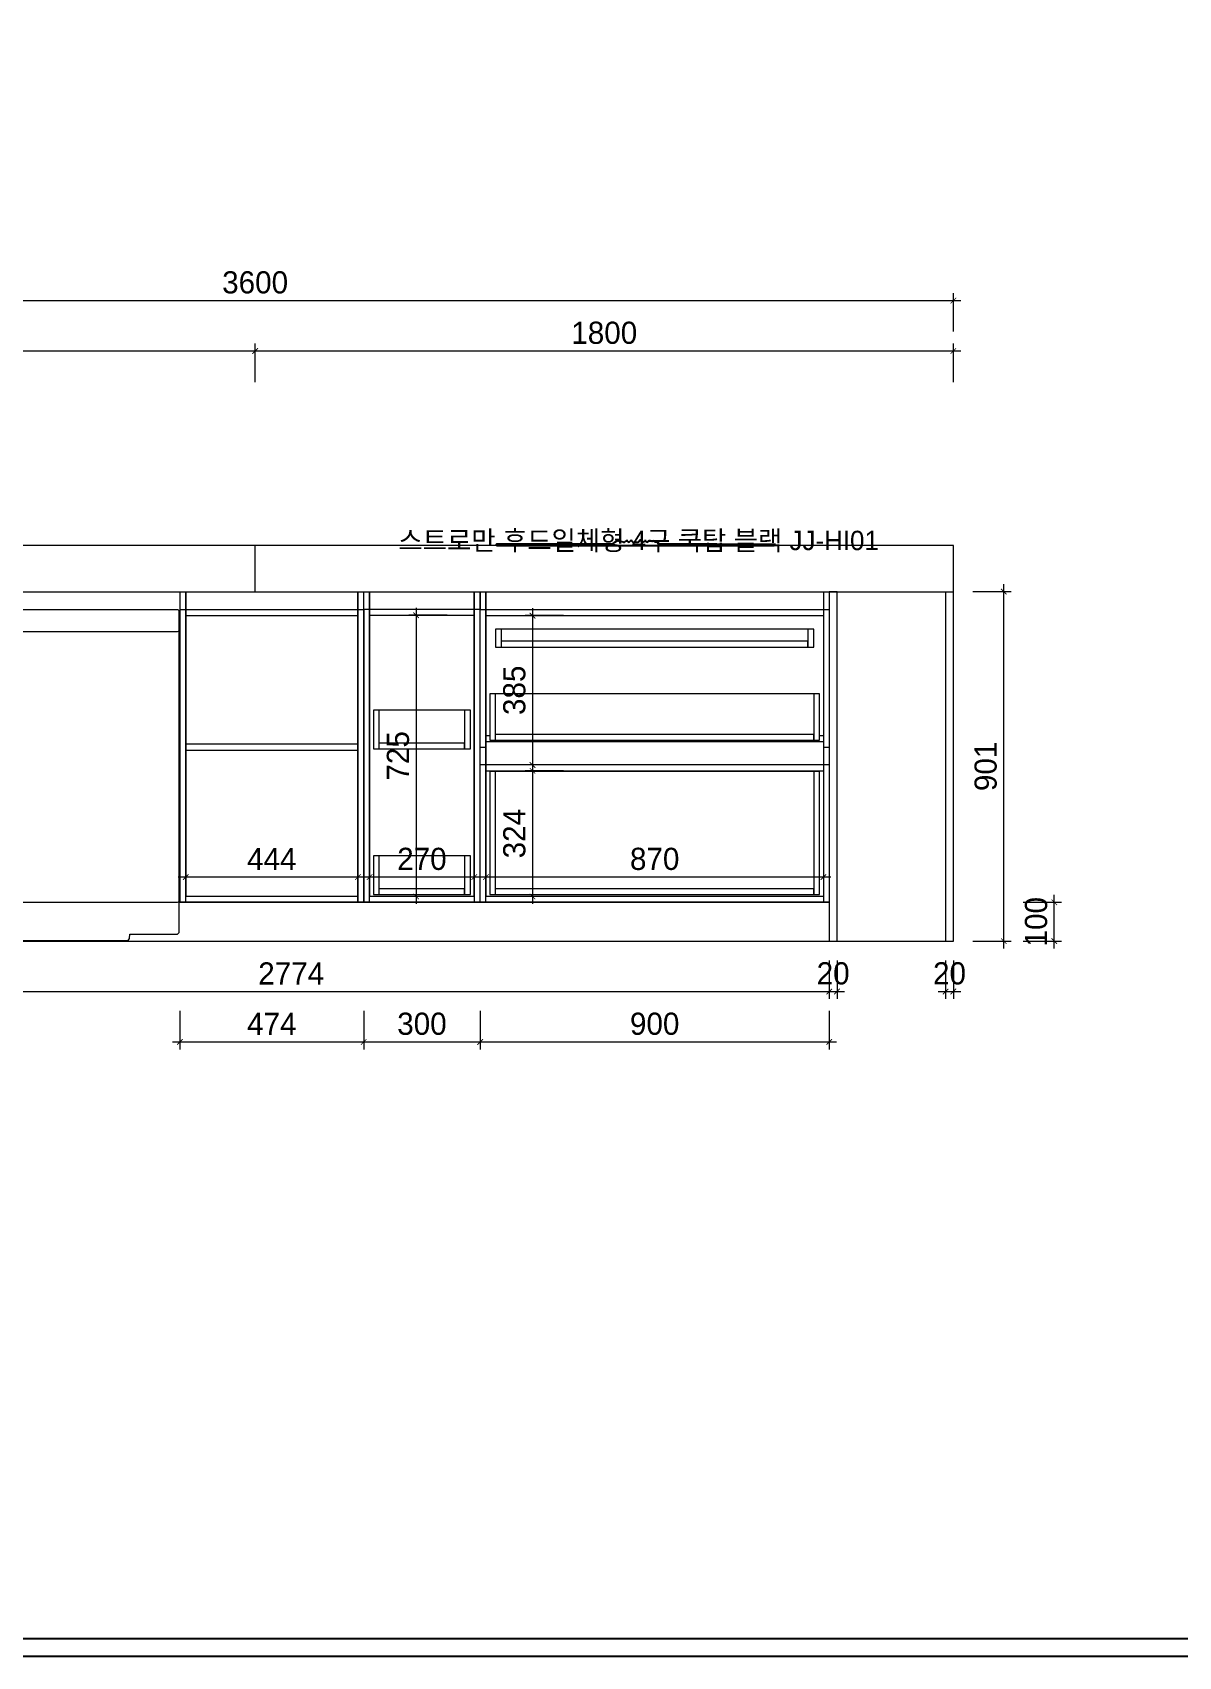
# Model space of a CAD drawing. Header units: millimetres. Extents: x 0 to 28440, y -12508 to -2066.
# Drawn here: x 2954 to 5909, y -12347 to -8160 of the extents above; entities that cross this region are included whole.
import ezdxf

# ---------------------------------------------------------------- set-up
doc = ezdxf.new("R2010")
doc.units = ezdxf.units.MM
for name, color, linetype in [('CAD_  Default', 7, 'Continuous'), ('SH-尺寸标注', 32, 'Continuous'), ('图框', 4, 'Continuous')]:
    doc.layers.add(name, color=color, linetype=linetype)
for name, color, linetype, lineweight in [('DS-定制五金', 2, 'Continuous', 13), ('DS-定制台面', 4, 'Continuous', 13), ('DS-定制柜体', 4, 'Continuous', 13), ('SH-文字标注', 2, 'Continuous', 13)]:
    doc.layers.add(name, color=color, linetype=linetype, lineweight=lineweight)
doc.styles.get("Standard").update_dxf_attribs({"font": 'GothicA1-Regular.ttf'})
doc.styles.add('T_7_Arial', font='', dxfattribs={"height": 62.5})
doc.styles.get('T_7_Arial').set_extended_font_data('Gothic A1')
doc.dimstyles.new('D_8_1.4', dxfattribs={"dimtxt": 57.14286, "dimasz": 14.285715, "dimexe": 19.04762, "dimexo": 0, "dimgap": 0, "dimtad": 1, "dimdec": 0, "dimzin": 1, "dimdsep": 46, "dimtxsty": 'Standard', "dimblk": 'ARCHTICK', "dimcen": 0.09, "dimdle": 19.04762, "dimclrd": 32, "dimclre": 32, "dimclrt": 2, "dimadec": 0, "dimazin": 0, "dimtfac": 1, "dimtdec": 4, "dimtix": 1, "dimtmove": 2, "dimatfit": 3, "dimfxl": 80.000002, "dimfxlon": 1, "dimtolj": 1, "dimtzin": 0, "dimlwd": 9, "dimlwe": 9, "dimarcsym": 0})

# ---------------------------------------------------------------- blocks, each defined once
blk = doc.blocks.new('_Frame5385020')
at = {"layer": 'CAD_  Default', "color": 255, "linetype": 'Continuous', "flags": 128}
for points in [[(35.413, 0.17), (35.413, -22.83), (0.802, -22.83), (0.802, 0.17), (35.413, 0.17)], [(0.927, -22.705), (0.927, 0.045), (31.913, 0.045), (31.913, -22.705), (0.927, -22.705)]]:
    blk.add_lwpolyline(points, dxfattribs=at)
blk = doc.blocks.new('LEGEND_0a2360a806cdce7849b98b2ef0661df8_0b9ed9d59c8745af914c58b24296af2b8e59c207-753a-4f67-8d0d-8aedd2e180c6')
at = {"layer": 'DS-定制五金', "color": 0, "linetype": 'Continuous'}
for p, q in [((21.2, 119.9), (21.2, 119.9)), ((21.2, 119.9), (57.5, 119.9)), ((21.5, 119.9), (21.5, 119.9)), ((57.5, 119.9), (57.5, 119.9)), ((20.5, 19.9), (20.5, 19.9)), ((20.5, 19.9), (58.5, 19.9)), ((58.5, 19.9), (58.5, 19.9))]:
    blk.add_line(p, q, dxfattribs=at)
blk = doc.blocks.new('LEGEND_0a2360a806cdce7849b98b2ef0661df8_0b9ed9d59c8745af914c58b24296af2bbdfa6e09-73d0-43f2-b2b9-1ec02c98c79a')
at = {"layer": 'DS-定制五金', "color": 0, "linetype": 'Continuous'}
for p, q in [((21.2, 119.9), (21.2, 119.9)), ((21.2, 119.9), (57.5, 119.9)), ((21.5, 119.9), (21.5, 119.9)), ((57.5, 119.9), (57.5, 119.9)), ((20.5, 19.9), (20.5, 19.9)), ((20.5, 19.9), (58.5, 19.9)), ((58.5, 19.9), (58.5, 19.9))]:
    blk.add_line(p, q, dxfattribs=at)
blk = doc.blocks.new('LEGEND_0a2360a806cdce7849b98b2ef0661df8_0b9ed9d59c8745af914c58b24296af2b3c934b7a-a36c-4935-8e50-d0c4de45c46e')
at = {"layer": 'DS-定制五金', "color": 0, "linetype": 'Continuous'}
for p, q in [((21.2, 119.9), (21.2, 119.9)), ((21.2, 119.9), (57.5, 119.9)), ((21.5, 119.9), (21.5, 119.9)), ((57.5, 119.9), (57.5, 119.9)), ((20.5, 19.9), (20.5, 19.9)), ((20.5, 19.9), (58.5, 19.9)), ((58.5, 19.9), (58.5, 19.9))]:
    blk.add_line(p, q, dxfattribs=at)
blk = doc.blocks.new('LEGEND_0a2360a806cdce7849b98b2ef0661df8_0b9ed9d59c8745af914c58b24296af2b10b5ff0f-c9d2-437c-bdc4-1b88a02649b7')
at = {"layer": 'DS-定制五金', "color": 0, "linetype": 'Continuous'}
for p, q in [((21.2, 119.9), (21.2, 119.9)), ((21.2, 119.9), (57.5, 119.9)), ((21.5, 119.9), (21.5, 119.9)), ((57.5, 119.9), (57.5, 119.9)), ((20.5, 19.9), (20.5, 19.9)), ((20.5, 19.9), (58.5, 19.9)), ((58.5, 19.9), (58.5, 19.9))]:
    blk.add_line(p, q, dxfattribs=at)
blk = doc.blocks.new('LEGEND_0a2360a806cdce7849b98b2ef0661df8_0b9ed9d59c8745af914c58b24296af2b5b4085bb-0249-4fbd-9223-5353402e1e3c')
at = {"layer": 'DS-定制五金', "color": 0, "linetype": 'Continuous'}
for p, q in [((21.2, 119.9), (21.2, 119.9)), ((21.2, 119.9), (57.5, 119.9)), ((21.5, 119.9), (21.5, 119.9)), ((57.5, 119.9), (57.5, 119.9)), ((20.5, 19.9), (20.5, 19.9)), ((20.5, 19.9), (58.5, 19.9)), ((58.5, 19.9), (58.5, 19.9))]:
    blk.add_line(p, q, dxfattribs=at)
blk = doc.blocks.new('LEGEND_0a2360a806cdce7849b98b2ef0661df8_0b9ed9d59c8745af914c58b24296af2b4b3e0ad8-5a4b-4c79-b12c-aaa61e062106')
at = {"layer": 'DS-定制五金', "color": 0, "linetype": 'Continuous'}
for p, q in [((21.2, 119.9), (21.2, 119.9)), ((21.2, 119.9), (57.5, 119.9)), ((21.5, 119.9), (21.5, 119.9)), ((57.5, 119.9), (57.5, 119.9)), ((20.5, 19.9), (20.5, 19.9)), ((20.5, 19.9), (58.5, 19.9)), ((58.5, 19.9), (58.5, 19.9))]:
    blk.add_line(p, q, dxfattribs=at)
blk = doc.blocks.new('LEGEND_773b4b5b78e261f98b0cd31e717768b7_a42c02f5651e40d4850454a045f229ba41d440fd-b198-497d-b405-8c88280bc69a')
at = {"layer": 'DS-定制五金', "color": 0, "linetype": 'Continuous'}
for p, q in [((21.2, 119.9), (21.2, 119.9)), ((21.2, 119.9), (57.5, 119.9)), ((21.5, 119.9), (21.5, 119.9)), ((57.5, 119.9), (57.5, 119.9)), ((20.5, 19.9), (20.5, 19.9)), ((20.5, 19.9), (58.5, 19.9)), ((58.5, 19.9), (58.5, 19.9))]:
    blk.add_line(p, q, dxfattribs=at)
blk = doc.blocks.new('LEGEND_773b4b5b78e261f98b0cd31e717768b7_a42c02f5651e40d4850454a045f229bafa985115-d965-4632-98b1-f09acfed778b')
at = {"layer": 'DS-定制五金', "color": 0, "linetype": 'Continuous'}
for p, q in [((21.2, 119.9), (21.2, 119.9)), ((21.2, 119.9), (57.5, 119.9)), ((21.5, 119.9), (21.5, 119.9)), ((57.5, 119.9), (57.5, 119.9)), ((20.5, 19.9), (20.5, 19.9)), ((20.5, 19.9), (58.5, 19.9)), ((58.5, 19.9), (58.5, 19.9))]:
    blk.add_line(p, q, dxfattribs=at)
blk = doc.blocks.new('LEGEND_773b4b5b78e261f98b0cd31e717768b7_a42c02f5651e40d4850454a045f229bab052e241-cf96-4677-9187-4caf11337b2a')
at = {"layer": 'DS-定制五金', "color": 0, "linetype": 'Continuous'}
for p, q in [((21.2, 119.9), (21.2, 119.9)), ((21.2, 119.9), (57.5, 119.9)), ((21.5, 119.9), (21.5, 119.9)), ((57.5, 119.9), (57.5, 119.9)), ((20.5, 19.9), (20.5, 19.9)), ((20.5, 19.9), (58.5, 19.9)), ((58.5, 19.9), (58.5, 19.9))]:
    blk.add_line(p, q, dxfattribs=at)
blk = doc.blocks.new('LEGEND_773b4b5b78e261f98b0cd31e717768b7_a42c02f5651e40d4850454a045f229baaa852940-e6c4-4238-b443-bb01ff607319')
at = {"layer": 'DS-定制五金', "color": 0, "linetype": 'Continuous'}
for p, q in [((21.2, 119.9), (21.2, 119.9)), ((21.2, 119.9), (57.5, 119.9)), ((21.5, 119.9), (21.5, 119.9)), ((57.5, 119.9), (57.5, 119.9)), ((20.5, 19.9), (20.5, 19.9)), ((20.5, 19.9), (58.5, 19.9)), ((58.5, 19.9), (58.5, 19.9))]:
    blk.add_line(p, q, dxfattribs=at)
blk = doc.blocks.new('LEGEND_773b4b5b78e261f98b0cd31e717768b7_a42c02f5651e40d4850454a045f229ba816c3ea1-436d-4160-8d16-e5db9d274e4a')
at = {"layer": 'DS-定制五金', "color": 0, "linetype": 'Continuous'}
for p, q in [((21.2, 119.9), (21.2, 119.9)), ((21.2, 119.9), (57.5, 119.9)), ((21.5, 119.9), (21.5, 119.9)), ((57.5, 119.9), (57.5, 119.9)), ((20.5, 19.9), (20.5, 19.9)), ((20.5, 19.9), (58.5, 19.9)), ((58.5, 19.9), (58.5, 19.9))]:
    blk.add_line(p, q, dxfattribs=at)
blk = doc.blocks.new('LEGEND_773b4b5b78e261f98b0cd31e717768b7_a42c02f5651e40d4850454a045f229ba97cec40e-65bb-49ac-85f0-f20676f28a73')
at = {"layer": 'DS-定制五金', "color": 0, "linetype": 'Continuous'}
for p, q in [((21.2, 119.9), (21.2, 119.9)), ((21.2, 119.9), (57.5, 119.9)), ((21.5, 119.9), (21.5, 119.9)), ((57.5, 119.9), (57.5, 119.9)), ((20.5, 19.9), (20.5, 19.9)), ((20.5, 19.9), (58.5, 19.9)), ((58.5, 19.9), (58.5, 19.9))]:
    blk.add_line(p, q, dxfattribs=at)
blk = doc.blocks.new('LEGEND_773b4b5b78e261f98b0cd31e717768b7_a42c02f5651e40d4850454a045f229ba0a9e9dd0-70f8-4db8-84fc-c19d40c50d38')
at = {"layer": 'DS-定制五金', "color": 0, "linetype": 'Continuous'}
for p, q in [((21.2, 119.9), (21.2, 119.9)), ((21.2, 119.9), (57.5, 119.9)), ((21.5, 119.9), (21.5, 119.9)), ((57.5, 119.9), (57.5, 119.9)), ((20.5, 19.9), (20.5, 19.9)), ((20.5, 19.9), (58.5, 19.9)), ((58.5, 19.9), (58.5, 19.9))]:
    blk.add_line(p, q, dxfattribs=at)
blk = doc.blocks.new('LEGEND_773b4b5b78e261f98b0cd31e717768b7_a42c02f5651e40d4850454a045f229ba7ccc8008-2410-4a9c-b473-dd365bd20f0c')
at = {"layer": 'DS-定制五金', "color": 0, "linetype": 'Continuous'}
for p, q in [((21.2, 119.9), (21.2, 119.9)), ((21.2, 119.9), (57.5, 119.9)), ((21.5, 119.9), (21.5, 119.9)), ((57.5, 119.9), (57.5, 119.9)), ((20.5, 19.9), (20.5, 19.9)), ((20.5, 19.9), (58.5, 19.9)), ((58.5, 19.9), (58.5, 19.9))]:
    blk.add_line(p, q, dxfattribs=at)
blk = doc.blocks.new('LEGEND_773b4b5b78e261f98b0cd31e717768b7_a42c02f5651e40d4850454a045f229ba563dcbe1-c6fc-4e5b-b62a-88cedbdfed44')
at = {"layer": 'DS-定制五金', "color": 0, "linetype": 'Continuous'}
for p, q in [((21.2, 119.9), (21.2, 119.9)), ((21.2, 119.9), (57.5, 119.9)), ((21.5, 119.9), (21.5, 119.9)), ((57.5, 119.9), (57.5, 119.9)), ((20.5, 19.9), (20.5, 19.9)), ((20.5, 19.9), (58.5, 19.9)), ((58.5, 19.9), (58.5, 19.9))]:
    blk.add_line(p, q, dxfattribs=at)
blk = doc.blocks.new('LEGEND_773b4b5b78e261f98b0cd31e717768b7_a42c02f5651e40d4850454a045f229ba1096c9a1-0904-4d00-b0c3-77affeb2fc5e')
at = {"layer": 'DS-定制五金', "color": 0, "linetype": 'Continuous'}
for p, q in [((21.2, 119.9), (21.2, 119.9)), ((21.2, 119.9), (57.5, 119.9)), ((21.5, 119.9), (21.5, 119.9)), ((57.5, 119.9), (57.5, 119.9)), ((20.5, 19.9), (20.5, 19.9)), ((20.5, 19.9), (58.5, 19.9)), ((58.5, 19.9), (58.5, 19.9))]:
    blk.add_line(p, q, dxfattribs=at)
blk = doc.blocks.new('LEGEND_773b4b5b78e261f98b0cd31e717768b7_a42c02f5651e40d4850454a045f229ba3b94596c-12c7-4c21-9c8e-9d7d93aa32a3')
at = {"layer": 'DS-定制五金', "color": 0, "linetype": 'Continuous'}
for p, q in [((21.2, 119.9), (21.2, 119.9)), ((21.2, 119.9), (57.5, 119.9)), ((21.5, 119.9), (21.5, 119.9)), ((57.5, 119.9), (57.5, 119.9)), ((20.5, 19.9), (20.5, 19.9)), ((20.5, 19.9), (58.5, 19.9)), ((58.5, 19.9), (58.5, 19.9))]:
    blk.add_line(p, q, dxfattribs=at)
blk = doc.blocks.new('LEGEND_773b4b5b78e261f98b0cd31e717768b7_a42c02f5651e40d4850454a045f229ba0ec874ac-187a-4346-9db8-282f67a27818')
at = {"layer": 'DS-定制五金', "color": 0, "linetype": 'Continuous'}
for p, q in [((21.2, 119.9), (21.2, 119.9)), ((21.2, 119.9), (57.5, 119.9)), ((21.5, 119.9), (21.5, 119.9)), ((57.5, 119.9), (57.5, 119.9)), ((20.5, 19.9), (20.5, 19.9)), ((20.5, 19.9), (58.5, 19.9)), ((58.5, 19.9), (58.5, 19.9))]:
    blk.add_line(p, q, dxfattribs=at)
blk = doc.blocks.new('LEGEND_fdb52bc5b121fb97a83e8db1e16cec78_be108196eb4545fabae0d60ed55b7192')
at = {"color": 134, "linetype": 'Continuous', "flags": 128}
for points in [[(369.6, 31.5), (369.6, 30.4), (360.3, 25.9), (359.2, 25.8), (358.1, 25.2), (354, 22.8), (352.8, 22.6), (22.1, 22.1), (21, 21), (23.1, 18.9), (816.9, 18.9), (819, 21)], [(369.6, 30.4), (371.9, 28.6), (374.9, 27.3), (377.9, 28.7), (384.4, 27.4), (385.4, 26.2), (388.5, 26.2), (393.9, 29.2), (394.8, 29.4), (401.7, 26.7), (407.4, 31.4), (407.4, 31.5)], [(394.8, 31.5), (394.8, 29.4)], [(407.4, 31.5), (409.5, 29.4), (409.5, 28.4), (411.5, 27.1), (412.6, 26.2), (427.4, 26.2), (433.6, 31.5), (439.5, 26.5), (446.9, 28.9), (447.3, 29.4), (454.5, 26.3), (460.9, 30.4)], [(447.3, 31.5), (447.3, 29.4)], [(460.9, 30.4), (460.9, 31.5)], [(820.1, 21), (819, 21), (487.2, 22.6), (484.1, 24.1), (484.1, 25.2), (483, 26.2), (476.8, 26.7), (471.1, 29.8), (467.4, 28), (461.8, 29.1), (460.9, 30.4)]]:
    blk.add_lwpolyline(points, dxfattribs=at)
blk = doc.blocks.new('LEGEND_f978b9f53e2fb915e30b4bb4c628743f_17b2444cc8134532a834cdbca0b0b7e3')
at = {"layer": 'DS-定制五金', "color": 134, "linetype": 'Continuous', "flags": 128}
for points in [[(489.2, 23.7), (489.7, 34.4), (612.4, 35), (616.7, 38.7), (616.7, 111.9), (615.6, 115.2), (616.7, 118.4), (616.7, 783.5), (615.6, 786.7), (616.7, 790), (616.7, 837.3), (614.5, 839.5), (21.5, 839.5), (21.5, 786.7), (21.5, 115.2), (21.5, 36.6), (23.7, 34.4), (146.4, 34.4), (148.5, 32.3), (148.5, 21.5), (150.7, 19.4), (485.4, 19.4)], [(21.5, 786.7), (23.7, 785.7), (612.4, 785.7), (615.6, 786.7)], [(21.5, 115.2), (23.7, 114.1), (612.4, 114.1), (615.6, 115.2)]]:
    blk.add_lwpolyline(points, dxfattribs=at)
at = {"layer": 'DS-定制五金', "color": 134, "linetype": 'Continuous'}
blk.add_arc((471.4, 35.5), 21.3, 310.9071, 326.5075, dxfattribs=at)
blk = doc.blocks.new('_ArchTick')
at = {"color": 0, "linetype": 'ByBlock', "const_width": 0.15}
blk.add_lwpolyline([(-0.5, -0.5), (0.5, 0.5)], dxfattribs=at)
blk = doc.blocks.new('*D280')
at = {"layer": 'Defpoints', "color": 0}
for p in [(3349.3, -10257.3), (3793.3, -10257.3), (3349.3, -10337.3)]:
    blk.add_point(p, dxfattribs=at)
at = {"layer": 'SH-尺寸标注', "color": 32, "linetype": 'Continuous', "lineweight": 9}
for p, q in [((3349.3, -10257.3), (3349.3, -10356.4)), ((3793.3, -10257.3), (3793.3, -10356.4)), ((3812.4, -10337.3), (3330.3, -10337.3))]:
    blk.add_line(p, q, dxfattribs=at)
at = {"layer": 'SH-尺寸标注', "color": 32, "lineweight": 9, "xscale": 14.28571493455343, "yscale": 14.28571493455343, "zscale": 14.28571493455343, "rotation": 180}
blk.add_blockref('_ArchTick', (3349.3, -10337.3), dxfattribs=at)
at = {"layer": 'SH-尺寸标注', "color": 32, "lineweight": 9, "xscale": 14.28571493455343, "yscale": 14.28571493455343, "zscale": 14.28571493455343}
blk.add_blockref('_ArchTick', (3793.3, -10337.3), dxfattribs=at)
at = {"layer": 'SH-尺寸标注', "color": 2, "insert": (3571.3, -10290.7), "char_height": 57.14, "attachment_point": 5}
blk.add_mtext('\\A1;444', dxfattribs=at)
blk = doc.blocks.new('*D279')
at = {"layer": 'Defpoints', "color": 0}
for p in [(4023.3, -9662.3), (3943.3, -10387.3), (4023.3, -10387.3)]:
    blk.add_point(p, dxfattribs=at)
at = {"layer": 'SH-尺寸标注', "color": 32, "linetype": 'Continuous', "lineweight": 9}
for p, q in [((4023.3, -9662.3), (3924.3, -9662.3)), ((3943.3, -9643.3), (3943.3, -10406.4)), ((4023.3, -10387.3), (3924.3, -10387.3))]:
    blk.add_line(p, q, dxfattribs=at)
at = {"layer": 'SH-尺寸标注', "color": 32, "lineweight": 9, "xscale": 14.28571493455343, "yscale": 14.28571493455343, "zscale": 14.28571493455343}
for p, rotation in [((3943.3, -9662.3), 90), ((3943.3, -10387.3), 270)]:
    blk.add_blockref('_ArchTick', p, dxfattribs=dict(at, rotation=rotation))
at = {"layer": 'SH-尺寸标注', "color": 2, "insert": (3896.7, -10024.8), "char_height": 57.14, "attachment_point": 5, "rotation": 90}
blk.add_mtext('\\A1;725', dxfattribs=at)
blk = doc.blocks.new('*D278')
at = {"layer": 'Defpoints', "color": 0}
for p in [(3823.3, -10257.3), (4093.3, -10257.3), (3823.3, -10337.3)]:
    blk.add_point(p, dxfattribs=at)
at = {"layer": 'SH-尺寸标注', "color": 32, "linetype": 'Continuous', "lineweight": 9}
for p, q in [((3823.3, -10257.3), (3823.3, -10356.4)), ((4093.3, -10257.3), (4093.3, -10356.4)), ((4112.4, -10337.3), (3804.3, -10337.3))]:
    blk.add_line(p, q, dxfattribs=at)
at = {"layer": 'SH-尺寸标注', "color": 32, "lineweight": 9, "xscale": 14.28571493455343, "yscale": 14.28571493455343, "zscale": 14.28571493455343, "rotation": 180}
blk.add_blockref('_ArchTick', (3823.3, -10337.3), dxfattribs=at)
at = {"layer": 'SH-尺寸标注', "color": 32, "lineweight": 9, "xscale": 14.28571493455343, "yscale": 14.28571493455343, "zscale": 14.28571493455343}
blk.add_blockref('_ArchTick', (4093.3, -10337.3), dxfattribs=at)
at = {"layer": 'SH-尺寸标注', "color": 2, "insert": (3958.3, -10290.7), "char_height": 57.14, "attachment_point": 5}
blk.add_mtext('\\A1;270', dxfattribs=at)
blk = doc.blocks.new('*D274')
at = {"layer": 'Defpoints', "color": 0}
for p in [(4323.3, -9663.3), (4243.3, -10048.3), (4323.3, -10048.3)]:
    blk.add_point(p, dxfattribs=at)
at = {"layer": 'SH-尺寸标注', "color": 32, "linetype": 'Continuous', "lineweight": 9}
for p, q in [((4323.3, -9663.3), (4224.3, -9663.3)), ((4243.3, -9644.3), (4243.3, -10067.4)), ((4323.3, -10048.3), (4224.3, -10048.3))]:
    blk.add_line(p, q, dxfattribs=at)
at = {"layer": 'SH-尺寸标注', "color": 32, "lineweight": 9, "xscale": 14.28571493455343, "yscale": 14.28571493455343, "zscale": 14.28571493455343}
for p, rotation in [((4243.3, -9663.3), 90), ((4243.3, -10048.3), 270)]:
    blk.add_blockref('_ArchTick', p, dxfattribs=dict(at, rotation=rotation))
at = {"layer": 'SH-尺寸标注', "color": 2, "insert": (4196.7, -9855.8), "char_height": 57.14, "attachment_point": 5, "rotation": 90}
blk.add_mtext('\\A1;385', dxfattribs=at)
blk = doc.blocks.new('*D273')
at = {"layer": 'Defpoints', "color": 0}
for p in [(4323.3, -10063.3), (4243.3, -10387.3), (4323.3, -10387.3)]:
    blk.add_point(p, dxfattribs=at)
at = {"layer": 'SH-尺寸标注', "color": 32, "linetype": 'Continuous', "lineweight": 9}
for p, q in [((4243.3, -10044.3), (4243.3, -10406.4)), ((4323.3, -10063.3), (4224.3, -10063.3)), ((4323.3, -10387.3), (4224.3, -10387.3))]:
    blk.add_line(p, q, dxfattribs=at)
at = {"layer": 'SH-尺寸标注', "color": 32, "lineweight": 9, "xscale": 14.28571493455343, "yscale": 14.28571493455343, "zscale": 14.28571493455343}
for p, rotation in [((4243.3, -10063.3), 90), ((4243.3, -10387.3), 270)]:
    blk.add_blockref('_ArchTick', p, dxfattribs=dict(at, rotation=rotation))
at = {"layer": 'SH-尺寸标注', "color": 2, "insert": (4196.7, -10225.3), "char_height": 57.14, "attachment_point": 5, "rotation": 90}
blk.add_mtext('\\A1;324', dxfattribs=at)
blk = doc.blocks.new('*D272')
at = {"layer": 'Defpoints', "color": 0}
for p in [(4123.3, -10257.3), (4993.3, -10257.3), (4123.3, -10337.3)]:
    blk.add_point(p, dxfattribs=at)
at = {"layer": 'SH-尺寸标注', "color": 32, "linetype": 'Continuous', "lineweight": 9}
for p, q in [((4123.3, -10257.3), (4123.3, -10356.4)), ((4993.3, -10257.3), (4993.3, -10356.4)), ((5012.4, -10337.3), (4104.3, -10337.3))]:
    blk.add_line(p, q, dxfattribs=at)
at = {"layer": 'SH-尺寸标注', "color": 32, "lineweight": 9, "xscale": 14.28571493455343, "yscale": 14.28571493455343, "zscale": 14.28571493455343, "rotation": 180}
blk.add_blockref('_ArchTick', (4123.3, -10337.3), dxfattribs=at)
at = {"layer": 'SH-尺寸标注', "color": 32, "lineweight": 9, "xscale": 14.28571493455343, "yscale": 14.28571493455343, "zscale": 14.28571493455343}
blk.add_blockref('_ArchTick', (4993.3, -10337.3), dxfattribs=at)
at = {"layer": 'SH-尺寸标注', "color": 2, "insert": (4558.3, -10290.7), "char_height": 57.14, "attachment_point": 5}
blk.add_mtext('\\A1;870', dxfattribs=at)
blk = doc.blocks.new('*D269')
at = {"layer": 'Defpoints', "color": 0}
for p in [(5328.3, -8851.1), (1728.3, -8931.1), (5328.3, -8931.1)]:
    blk.add_point(p, dxfattribs=at)
at = {"layer": 'SH-尺寸标注', "color": 32, "linetype": 'Continuous', "lineweight": 9}
for p, q in [((1728.3, -8931.1), (1728.3, -8832.1)), ((5328.3, -8931.1), (5328.3, -8832.1)), ((1709.3, -8851.1), (5347.4, -8851.1))]:
    blk.add_line(p, q, dxfattribs=at)
at = {"layer": 'SH-尺寸标注', "color": 32, "lineweight": 9, "xscale": 14.28571493455343, "yscale": 14.28571493455343, "zscale": 14.28571493455343, "rotation": 180}
blk.add_blockref('_ArchTick', (1728.3, -8851.1), dxfattribs=at)
at = {"layer": 'SH-尺寸标注', "color": 32, "lineweight": 9, "xscale": 14.28571493455343, "yscale": 14.28571493455343, "zscale": 14.28571493455343}
blk.add_blockref('_ArchTick', (5328.3, -8851.1), dxfattribs=at)
at = {"layer": 'SH-尺寸标注', "color": 2, "insert": (3528.3, -8804.5), "char_height": 57.14, "attachment_point": 5}
blk.add_mtext('\\A1;3600', dxfattribs=at)
blk = doc.blocks.new('*D267')
at = {"layer": 'Defpoints', "color": 0}
for p in [(3334.3, -10682.3), (3808.3, -10682.3), (3808.3, -10762.3)]:
    blk.add_point(p, dxfattribs=at)
at = {"layer": 'SH-尺寸标注', "color": 32, "linetype": 'Continuous', "lineweight": 9}
for p, q in [((3334.3, -10682.3), (3334.3, -10781.4)), ((3808.3, -10682.3), (3808.3, -10781.4)), ((3315.3, -10762.3), (3827.4, -10762.3))]:
    blk.add_line(p, q, dxfattribs=at)
at = {"layer": 'SH-尺寸标注', "color": 32, "lineweight": 9, "xscale": 14.28571493455343, "yscale": 14.28571493455343, "zscale": 14.28571493455343, "rotation": 180}
blk.add_blockref('_ArchTick', (3334.3, -10762.3), dxfattribs=at)
at = {"layer": 'SH-尺寸标注', "color": 32, "lineweight": 9, "xscale": 14.28571493455343, "yscale": 14.28571493455343, "zscale": 14.28571493455343}
blk.add_blockref('_ArchTick', (3808.3, -10762.3), dxfattribs=at)
at = {"layer": 'SH-尺寸标注', "color": 2, "insert": (3571.3, -10715.7), "char_height": 57.14, "attachment_point": 5}
blk.add_mtext('\\A1;474', dxfattribs=at)
blk = doc.blocks.new('*D266')
at = {"layer": 'Defpoints', "color": 0}
for p in [(3808.3, -10682.3), (4108.3, -10682.3), (4108.3, -10762.3)]:
    blk.add_point(p, dxfattribs=at)
at = {"layer": 'SH-尺寸标注', "color": 32, "linetype": 'Continuous', "lineweight": 9}
for p, q in [((3808.3, -10682.3), (3808.3, -10781.4)), ((4108.3, -10682.3), (4108.3, -10781.4)), ((3789.3, -10762.3), (4127.4, -10762.3))]:
    blk.add_line(p, q, dxfattribs=at)
at = {"layer": 'SH-尺寸标注', "color": 32, "lineweight": 9, "xscale": 14.28571493455343, "yscale": 14.28571493455343, "zscale": 14.28571493455343, "rotation": 180}
blk.add_blockref('_ArchTick', (3808.3, -10762.3), dxfattribs=at)
at = {"layer": 'SH-尺寸标注', "color": 32, "lineweight": 9, "xscale": 14.28571493455343, "yscale": 14.28571493455343, "zscale": 14.28571493455343}
blk.add_blockref('_ArchTick', (4108.3, -10762.3), dxfattribs=at)
at = {"layer": 'SH-尺寸标注', "color": 2, "insert": (3958.3, -10715.7), "char_height": 57.14, "attachment_point": 5}
blk.add_mtext('\\A1;300', dxfattribs=at)
blk = doc.blocks.new('*D265')
at = {"layer": 'Defpoints', "color": 0}
for p in [(5378.3, -9601.3), (5458.3, -9601.3), (5378.3, -10502.3)]:
    blk.add_point(p, dxfattribs=at)
at = {"layer": 'SH-尺寸标注', "color": 32, "linetype": 'Continuous', "lineweight": 9}
for p, q in [((5458.3, -10521.4), (5458.3, -9582.3)), ((5378.3, -9601.3), (5477.4, -9601.3)), ((5378.3, -10502.3), (5477.4, -10502.3))]:
    blk.add_line(p, q, dxfattribs=at)
at = {"layer": 'SH-尺寸标注', "color": 32, "lineweight": 9, "xscale": 14.28571493455343, "yscale": 14.28571493455343, "zscale": 14.28571493455343}
for p, rotation in [((5458.3, -9601.3), 90), ((5458.3, -10502.3), 270)]:
    blk.add_blockref('_ArchTick', p, dxfattribs=dict(at, rotation=rotation))
at = {"layer": 'SH-尺寸标注', "color": 2, "insert": (5411.7, -10051.8), "char_height": 57.14, "attachment_point": 5, "rotation": 90}
blk.add_mtext('\\A1;901', dxfattribs=at)
blk = doc.blocks.new('*D261')
at = {"layer": 'Defpoints', "color": 0}
for p in [(5308.3, -10552.3), (5328.3, -10552.3), (5328.3, -10632.3)]:
    blk.add_point(p, dxfattribs=at)
at = {"layer": 'SH-尺寸标注', "color": 32, "linetype": 'Continuous', "lineweight": 9}
for p, q in [((5308.3, -10552.3), (5308.3, -10651.4)), ((5328.3, -10552.3), (5328.3, -10651.4)), ((5289.3, -10632.3), (5347.4, -10632.3))]:
    blk.add_line(p, q, dxfattribs=at)
at = {"layer": 'SH-尺寸标注', "color": 32, "lineweight": 9, "xscale": 14.28571493455343, "yscale": 14.28571493455343, "zscale": 14.28571493455343, "rotation": 180}
blk.add_blockref('_ArchTick', (5308.3, -10632.3), dxfattribs=at)
at = {"layer": 'SH-尺寸标注', "color": 32, "lineweight": 9, "xscale": 14.28571493455343, "yscale": 14.28571493455343, "zscale": 14.28571493455343}
blk.add_blockref('_ArchTick', (5328.3, -10632.3), dxfattribs=at)
at = {"layer": 'SH-尺寸标注', "color": 2, "insert": (5318.3, -10585.7), "char_height": 57.14, "attachment_point": 5}
blk.add_mtext('\\A1;20', dxfattribs=at)
blk = doc.blocks.new('*D260')
at = {"layer": 'Defpoints', "color": 0}
for p in [(4108.3, -10682.3), (5008.3, -10682.3), (5008.3, -10762.3)]:
    blk.add_point(p, dxfattribs=at)
at = {"layer": 'SH-尺寸标注', "color": 32, "linetype": 'Continuous', "lineweight": 9}
for p, q in [((4108.3, -10682.3), (4108.3, -10781.4)), ((5008.3, -10682.3), (5008.3, -10781.4)), ((4089.3, -10762.3), (5027.4, -10762.3))]:
    blk.add_line(p, q, dxfattribs=at)
at = {"layer": 'SH-尺寸标注', "color": 32, "lineweight": 9, "xscale": 14.28571493455343, "yscale": 14.28571493455343, "zscale": 14.28571493455343, "rotation": 180}
blk.add_blockref('_ArchTick', (4108.3, -10762.3), dxfattribs=at)
at = {"layer": 'SH-尺寸标注', "color": 32, "lineweight": 9, "xscale": 14.28571493455343, "yscale": 14.28571493455343, "zscale": 14.28571493455343}
blk.add_blockref('_ArchTick', (5008.3, -10762.3), dxfattribs=at)
at = {"layer": 'SH-尺寸标注', "color": 2, "insert": (4558.3, -10715.7), "char_height": 57.14, "attachment_point": 5}
blk.add_mtext('\\A1;900', dxfattribs=at)
blk = doc.blocks.new('*D258')
at = {"layer": 'Defpoints', "color": 0}
for p in [(5008.3, -10552.3), (5028.3, -10552.3), (5028.3, -10632.3)]:
    blk.add_point(p, dxfattribs=at)
at = {"layer": 'SH-尺寸标注', "color": 32, "linetype": 'Continuous', "lineweight": 9}
for p, q in [((5008.3, -10552.3), (5008.3, -10651.4)), ((5028.3, -10552.3), (5028.3, -10651.4)), ((4989.3, -10632.3), (5047.4, -10632.3))]:
    blk.add_line(p, q, dxfattribs=at)
at = {"layer": 'SH-尺寸标注', "color": 32, "lineweight": 9, "xscale": 14.28571493455343, "yscale": 14.28571493455343, "zscale": 14.28571493455343, "rotation": 180}
blk.add_blockref('_ArchTick', (5008.3, -10632.3), dxfattribs=at)
at = {"layer": 'SH-尺寸标注', "color": 32, "lineweight": 9, "xscale": 14.28571493455343, "yscale": 14.28571493455343, "zscale": 14.28571493455343}
blk.add_blockref('_ArchTick', (5028.3, -10632.3), dxfattribs=at)
at = {"layer": 'SH-尺寸标注', "color": 2, "insert": (5018.3, -10585.7), "char_height": 57.14, "attachment_point": 5}
blk.add_mtext('\\A1;20', dxfattribs=at)
blk = doc.blocks.new('*D257')
at = {"layer": 'Defpoints', "color": 0}
for p in [(1728.3, -8981.1), (1728.3, -9061.1), (3528.3, -9061.1)]:
    blk.add_point(p, dxfattribs=at)
at = {"layer": 'SH-尺寸标注', "color": 32, "linetype": 'Continuous', "lineweight": 9}
for p, q in [((3547.4, -8981.1), (1709.3, -8981.1)), ((1728.3, -9061.1), (1728.3, -8962.1)), ((3528.3, -9061.1), (3528.3, -8962.1))]:
    blk.add_line(p, q, dxfattribs=at)
at = {"layer": 'SH-尺寸标注', "color": 32, "lineweight": 9, "xscale": 14.28571493455343, "yscale": 14.28571493455343, "zscale": 14.28571493455343, "rotation": 180}
blk.add_blockref('_ArchTick', (1728.3, -8981.1), dxfattribs=at)
at = {"layer": 'SH-尺寸标注', "color": 32, "lineweight": 9, "xscale": 14.28571493455343, "yscale": 14.28571493455343, "zscale": 14.28571493455343}
blk.add_blockref('_ArchTick', (3528.3, -8981.1), dxfattribs=at)
at = {"layer": 'SH-尺寸标注', "color": 2, "insert": (2628.3, -8934.5), "char_height": 57.14, "attachment_point": 5}
blk.add_mtext('\\A1;1800', dxfattribs=at)
blk = doc.blocks.new('*D255')
at = {"layer": 'Defpoints', "color": 0}
for p in [(2234.3, -10552.3), (5008.3, -10552.3), (5008.3, -10632.3)]:
    blk.add_point(p, dxfattribs=at)
at = {"layer": 'SH-尺寸标注', "color": 32, "linetype": 'Continuous', "lineweight": 9}
for p, q in [((2234.3, -10552.3), (2234.3, -10651.4)), ((5008.3, -10552.3), (5008.3, -10651.4)), ((2215.3, -10632.3), (5027.4, -10632.3))]:
    blk.add_line(p, q, dxfattribs=at)
at = {"layer": 'SH-尺寸标注', "color": 32, "lineweight": 9, "xscale": 14.28571493455343, "yscale": 14.28571493455343, "zscale": 14.28571493455343, "rotation": 180}
blk.add_blockref('_ArchTick', (2234.3, -10632.3), dxfattribs=at)
at = {"layer": 'SH-尺寸标注', "color": 32, "lineweight": 9, "xscale": 14.28571493455343, "yscale": 14.28571493455343, "zscale": 14.28571493455343}
blk.add_blockref('_ArchTick', (5008.3, -10632.3), dxfattribs=at)
at = {"layer": 'SH-尺寸标注', "color": 2, "insert": (3621.3, -10585.7), "char_height": 57.14, "attachment_point": 5}
blk.add_mtext('\\A1;2774', dxfattribs=at)
blk = doc.blocks.new('*D254')
at = {"layer": 'Defpoints', "color": 0}
for p in [(5508.3, -10402.3), (5588.3, -10402.3), (5508.3, -10502.3)]:
    blk.add_point(p, dxfattribs=at)
at = {"layer": 'SH-尺寸标注', "color": 32, "linetype": 'Continuous', "lineweight": 9}
for p, q in [((5508.3, -10402.3), (5607.4, -10402.3)), ((5588.3, -10521.4), (5588.3, -10383.3)), ((5508.3, -10502.3), (5607.4, -10502.3))]:
    blk.add_line(p, q, dxfattribs=at)
at = {"layer": 'SH-尺寸标注', "color": 32, "lineweight": 9, "xscale": 14.28571493455343, "yscale": 14.28571493455343, "zscale": 14.28571493455343}
for p, rotation in [((5588.3, -10402.3), 90), ((5588.3, -10502.3), 270)]:
    blk.add_blockref('_ArchTick', p, dxfattribs=dict(at, rotation=rotation))
at = {"layer": 'SH-尺寸标注', "color": 2, "insert": (5541.7, -10452.3), "char_height": 57.14, "attachment_point": 5, "rotation": 90}
blk.add_mtext('\\A1;100', dxfattribs=at)
blk = doc.blocks.new('*D253')
at = {"layer": 'Defpoints', "color": 0}
for p in [(3528.3, -8981.1), (3528.3, -9061.1), (5328.3, -9061.1)]:
    blk.add_point(p, dxfattribs=at)
at = {"layer": 'SH-尺寸标注', "color": 32, "linetype": 'Continuous', "lineweight": 9}
for p, q in [((5347.4, -8981.1), (3509.3, -8981.1)), ((3528.3, -9061.1), (3528.3, -8962.1)), ((5328.3, -9061.1), (5328.3, -8962.1))]:
    blk.add_line(p, q, dxfattribs=at)
at = {"layer": 'SH-尺寸标注', "color": 32, "lineweight": 9, "xscale": 14.28571493455343, "yscale": 14.28571493455343, "zscale": 14.28571493455343, "rotation": 180}
blk.add_blockref('_ArchTick', (3528.3, -8981.1), dxfattribs=at)
at = {"layer": 'SH-尺寸标注', "color": 32, "lineweight": 9, "xscale": 14.28571493455343, "yscale": 14.28571493455343, "zscale": 14.28571493455343}
blk.add_blockref('_ArchTick', (5328.3, -8981.1), dxfattribs=at)
at = {"layer": 'SH-尺寸标注', "color": 2, "insert": (4428.3, -8934.5), "char_height": 57.14, "attachment_point": 5}
blk.add_mtext('\\A1;1800', dxfattribs=at)

msp = doc.modelspace()

# ---------------------------------------------------------------- linework, layer by layer
at = {"layer": 'DS-定制台面', "color": 255, "linetype": 'Continuous'}
for p, q in [((3528.3, -9482.3), (1728.3, -9482.3)), ((5328.3, -9482.3), (3528.3, -9482.3)), ((3528.3, -9602.3), (3528.3, -9482.3)), ((3531, -9482.3), (3531, -9482.3)), ((3532, -9482.3), (3532, -9482.3)), ((5328.3, -9602.3), (5328.3, -9482.3)), ((1728.3, -9602.3), (3528.3, -9602.3)), ((3528.3, -9602.3), (5328.3, -9602.3)), ((3531, -9602.3), (3531, -9602.3)), ((3532, -9602.3), (3532, -9602.3)), ((5008.3, -10402.3), (3331.7, -10402.3)), ((2234.3, -10502.3), (5008.3, -10502.3))]:
    msp.add_line(p, q, dxfattribs=at)
at = {"layer": 'DS-定制柜体', "color": 255, "linetype": 'Continuous'}
for p, q in [((3334.3, -9602.3), (3334.3, -9648.3)), ((3349.3, -9602.3), (3349.3, -10387.3)), ((3349.3, -9648.3), (3349.3, -9602.3)), ((3513.3, -9602.3), (3513.3, -9602.3)), ((3543.3, -9602.3), (3543.3, -9602.3)), ((3793.3, -10387.3), (3793.3, -9602.3)), ((3793.3, -9602.3), (3793.3, -9648.3)), ((3808.3, -9648.3), (3808.3, -9602.3)), ((3823.3, -9602.3), (3823.3, -10387.3)), ((3823.3, -9647.3), (3823.3, -9602.3)), ((4093.3, -10387.3), (4093.3, -9602.3)), ((4093.3, -9602.3), (4093.3, -9647.3)), ((4108.3, -9602.3), (4108.3, -9648.3)), ((4108.3, -9647.3), (4108.3, -9602.3)), ((4123.3, -9602.3), (4123.3, -10387.3)), ((4123.3, -9648.3), (4123.3, -9602.3)), ((4403.3, -9602.3), (4403.3, -9602.3)), ((4418.3, -9602.3), (4418.3, -9602.3)), ((4993.3, -9602.3), (4993.3, -9648.3)), ((5028.3, -9602.3), (5008.3, -9602.3)), ((5008.3, -9602.3), (5008.3, -10502.3)), ((5028.3, -10502.3), (5028.3, -9602.3)), ((5308.3, -9602.3), (5308.3, -10502.3)), ((5328.3, -10502.3), (5328.3, -9602.3)), ((3334.3, -9648.3), (3334.3, -10402.3)), ((3349.3, -9648.3), (3334.3, -9648.3)), ((3793.3, -9648.3), (3349.3, -9648.3)), ((3349.3, -10402.3), (3349.3, -9648.3)), ((3349.3, -9663.3), (3793.3, -9663.3)), ((3793.3, -9648.3), (3793.3, -10402.3)), ((3808.3, -9648.3), (3793.3, -9648.3)), ((3793.3, -9663.3), (3793.3, -9648.3)), ((3808.3, -9647.3), (3808.3, -10402.3)), ((3823.3, -9647.3), (3808.3, -9647.3)), ((3808.3, -10402.3), (3808.3, -9648.3)), ((4093.3, -9647.3), (3823.3, -9647.3)), ((3823.3, -10402.3), (3823.3, -9647.3)), ((3823.3, -9662.3), (4093.3, -9662.3)), ((4093.3, -9647.3), (4093.3, -10402.3)), ((4108.3, -9647.3), (4093.3, -9647.3)), ((4108.3, -10402.3), (4108.3, -9647.3)), ((4123.3, -9648.3), (4108.3, -9648.3)), ((4993.3, -9648.3), (4123.3, -9648.3)), ((4123.3, -10002.3), (4123.3, -9648.3)), ((4123.3, -9663.3), (4993.3, -9663.3)), ((4993.3, -9648.3), (4993.3, -10002.3)), ((5008.3, -9648.3), (4993.3, -9648.3)), ((4163.3, -9698.3), (4148.3, -9698.3)), ((4148.3, -9698.3), (4148.3, -9744.3)), ((4953.3, -9698.3), (4163.3, -9698.3)), ((4163.3, -9744.3), (4163.3, -9698.3)), ((4968.3, -9698.3), (4953.3, -9698.3)), ((4953.3, -9698.3), (4953.3, -9744.3)), ((4968.3, -9744.3), (4968.3, -9698.3)), ((4148.3, -9744.3), (4163.3, -9744.3)), ((4953.3, -9729.3), (4163.3, -9729.3)), ((4163.3, -9744.3), (4953.3, -9744.3)), ((4953.3, -9744.3), (4953.3, -9729.3)), ((4953.3, -9744.3), (4968.3, -9744.3)), ((4148.3, -9864.7), (4133.3, -9864.7)), ((4133.3, -9864.7), (4133.3, -9984.3)), ((4968.3, -9864.7), (4148.3, -9864.7)), ((4148.3, -9984.3), (4148.3, -9864.7)), ((4983.3, -9864.7), (4968.3, -9864.7)), ((4968.3, -9864.7), (4968.3, -9984.3)), ((4983.3, -9984.3), (4983.3, -9864.7)), ((3848.3, -9906.8), (3833.3, -9906.8)), ((3833.3, -9906.8), (3833.3, -10006.8)), ((4068.3, -9906.8), (3848.3, -9906.8)), ((3848.3, -10006.8), (3848.3, -9906.8)), ((4083.3, -9906.8), (4068.3, -9906.8)), ((4068.3, -9906.8), (4068.3, -10006.8)), ((4083.3, -10006.8), (4083.3, -9906.8)), ((3334.3, -9974.3), (3332.3, -9974.3)), ((3793.3, -9994.8), (3349.3, -9994.8)), ((3793.3, -9974.3), (3793.3, -9974.3)), ((3808.3, -9974.3), (3808.3, -9974.3)), ((3823.3, -9974.3), (3823.3, -9974.3)), ((4068.3, -9991.8), (3848.3, -9991.8)), ((4068.3, -10006.8), (4068.3, -9991.8)), ((4093.3, -9974.3), (4093.3, -9974.3)), ((4108.3, -9974.3), (4108.3, -9974.3)), ((4108.3, -10002.3), (4123.3, -10002.3)), ((4133.3, -9972.8), (4123.3, -9972.8)), ((4123.3, -9987.8), (4993.3, -9987.8)), ((4123.3, -10048.3), (4123.3, -10002.3)), ((4133.3, -9984.3), (4148.3, -9984.3)), ((4968.3, -9969.3), (4148.3, -9969.3)), ((4148.3, -9972.8), (4148.3, -9972.8)), ((4148.3, -9984.3), (4968.3, -9984.3)), ((4968.3, -9984.3), (4968.3, -9969.3)), ((4968.3, -9972.8), (4968.3, -9972.8)), ((4968.3, -9984.3), (4983.3, -9984.3)), ((4993.3, -9972.8), (4983.3, -9972.8)), ((4993.3, -9974.3), (4993.3, -9974.3)), ((4993.3, -10002.3), (4993.3, -10048.3)), ((4993.3, -10002.3), (5008.3, -10002.3)), ((5308.3, -10002.3), (5308.3, -10002.3)), ((3332.3, -10030.3), (3334.3, -10030.3)), ((3349.3, -10009.8), (3793.3, -10009.8)), ((3349.3, -10030.3), (3349.3, -10030.3)), ((3793.3, -10030.3), (3793.3, -10030.3)), ((3808.3, -10030.3), (3808.3, -10030.3)), ((3823.3, -10030.3), (3823.3, -10030.3)), ((3833.3, -10006.8), (3848.3, -10006.8)), ((3848.3, -10006.8), (4068.3, -10006.8)), ((4068.3, -10006.8), (4083.3, -10006.8)), ((4093.3, -10030.3), (4093.3, -10030.3)), ((4108.3, -10030.3), (4108.3, -10030.3)), ((4993.3, -10030.3), (4993.3, -10030.3)), ((5308.3, -10032.3), (5308.3, -10032.3)), ((4123.3, -10048.3), (4108.3, -10048.3)), ((4993.3, -10048.3), (4123.3, -10048.3)), ((4123.3, -10402.3), (4123.3, -10048.3)), ((4123.3, -10063.3), (4993.3, -10063.3)), ((4148.3, -10064.8), (4133.3, -10064.8)), ((4133.3, -10064.8), (4133.3, -10382.3)), ((4968.3, -10064.8), (4148.3, -10064.8)), ((4148.3, -10382.3), (4148.3, -10064.8)), ((4983.3, -10064.8), (4968.3, -10064.8)), ((4968.3, -10064.8), (4968.3, -10382.3)), ((4983.3, -10382.3), (4983.3, -10064.8)), ((4993.3, -10048.3), (4993.3, -10402.3)), ((5008.3, -10048.3), (4993.3, -10048.3)), ((3848.3, -10282.3), (3833.3, -10282.3)), ((3833.3, -10282.3), (3833.3, -10382.3)), ((4068.3, -10282.3), (3848.3, -10282.3)), ((3848.3, -10382.3), (3848.3, -10282.3)), ((4083.3, -10282.3), (4068.3, -10282.3)), ((4068.3, -10282.3), (4068.3, -10382.3)), ((4083.3, -10382.3), (4083.3, -10282.3)), ((3833.3, -10382.3), (3848.3, -10382.3)), ((4068.3, -10367.3), (3848.3, -10367.3)), ((3848.3, -10382.3), (4068.3, -10382.3)), ((4068.3, -10382.3), (4068.3, -10367.3)), ((4068.3, -10382.3), (4083.3, -10382.3)), ((4133.3, -10382.3), (4148.3, -10382.3)), ((4968.3, -10367.3), (4148.3, -10367.3)), ((4148.3, -10382.3), (4968.3, -10382.3)), ((4968.3, -10382.3), (4968.3, -10367.3)), ((4968.3, -10382.3), (4983.3, -10382.3)), ((3334.3, -10387.3), (3332.3, -10387.3)), ((3334.3, -10402.3), (3349.3, -10402.3)), ((3793.3, -10387.3), (3349.3, -10387.3)), ((3349.3, -10402.3), (3793.3, -10402.3)), ((3513.3, -10387.3), (3513.3, -10387.3)), ((3513.3, -10402.3), (3513.3, -10402.3)), ((3528.3, -10387.3), (3528.3, -10387.3)), ((3528.3, -10402.3), (3528.3, -10402.3)), ((3543.3, -10387.3), (3543.3, -10387.3)), ((3543.3, -10402.3), (3543.3, -10402.3)), ((3793.3, -10402.3), (3793.3, -10387.3)), ((3793.3, -10402.3), (3808.3, -10402.3)), ((3808.3, -10387.3), (3808.3, -10387.3)), ((3808.3, -10402.3), (3823.3, -10402.3)), ((4093.3, -10387.3), (3823.3, -10387.3)), ((3823.3, -10402.3), (4093.3, -10402.3)), ((4093.3, -10402.3), (4108.3, -10402.3)), ((4108.3, -10387.3), (4108.3, -10387.3)), ((4108.3, -10402.3), (4123.3, -10402.3)), ((4993.3, -10387.3), (4123.3, -10387.3)), ((4123.3, -10402.3), (4993.3, -10402.3)), ((4403.3, -10387.3), (4403.3, -10387.3)), ((4403.3, -10402.3), (4403.3, -10402.3)), ((4418.3, -10387.3), (4418.3, -10387.3)), ((4418.3, -10402.3), (4418.3, -10402.3)), ((4993.3, -10402.3), (5008.3, -10402.3)), ((5308.3, -10452.3), (5308.3, -10452.3)), ((4418.3, -10502.3), (5308.3, -10502.3)), ((4418.3, -10502.3), (4418.3, -10502.3)), ((5008.3, -10502.3), (5028.3, -10502.3)), ((5308.3, -10502.3), (5328.3, -10502.3))]:
    msp.add_line(p, q, dxfattribs=at)

# ---------------------------------------------------------------- block references
at = {"color": 7, "xscale": 0.9010700206495212, "yscale": 1.11111111111111}
msp.add_blockref('LEGEND_fdb52bc5b121fb97a83e8db1e16cec78_be108196eb4545fabae0d60ed55b7192', (4130.4, -9503.3), dxfattribs=at)
at = {"layer": 'DS-定制五金', "color": 7}
for name, p, xscale, yscale in [('LEGEND_f978b9f53e2fb915e30b4bb4c628743f_17b2444cc8134532a834cdbca0b0b7e3', (2714.8, -10520.5), 1.001400869084899, 1.038894528427849), ('LEGEND_773b4b5b78e261f98b0cd31e717768b7_a42c02f5651e40d4850454a045f229ba97cec40e-65bb-49ac-85f0-f20676f28a73', (3334.1, -10522.2), 1.015228426395939, 0.9999999389648474), ('LEGEND_773b4b5b78e261f98b0cd31e717768b7_a42c02f5651e40d4850454a045f229ba0ec874ac-187a-4346-9db8-282f67a27818', (3334.1, -10522.2), 1.015228426395939, 0.9999999389648474), ('LEGEND_0a2360a806cdce7849b98b2ef0661df8_0b9ed9d59c8745af914c58b24296af2b8e59c207-753a-4f67-8d0d-8aedd2e180c6', (3448.1, -10522.2), 1.015228426395939, 0.9999999389648474), ('LEGEND_0a2360a806cdce7849b98b2ef0661df8_0b9ed9d59c8745af914c58b24296af2b10b5ff0f-c9d2-437c-bdc4-1b88a02649b7', (3448.1, -10522.2), 1.015228426395939, 0.9999999389648474), ('LEGEND_0a2360a806cdce7849b98b2ef0661df8_0b9ed9d59c8745af914c58b24296af2b3c934b7a-a36c-4935-8e50-d0c4de45c46e', (3528.1, -10522.2), 1.015228426395939, 0.9999999389648474), ('LEGEND_0a2360a806cdce7849b98b2ef0661df8_0b9ed9d59c8745af914c58b24296af2b5b4085bb-0249-4fbd-9223-5353402e1e3c', (3528.1, -10522.2), 1.015228426395939, 0.9999999389648474), ('LEGEND_773b4b5b78e261f98b0cd31e717768b7_a42c02f5651e40d4850454a045f229ba816c3ea1-436d-4160-8d16-e5db9d274e4a', (3728.1, -10522.2), 1.015228426395939, 0.9999999389648474), ('LEGEND_773b4b5b78e261f98b0cd31e717768b7_a42c02f5651e40d4850454a045f229ba3b94596c-12c7-4c21-9c8e-9d7d93aa32a3', (3728.1, -10522.2), 1.015228426395939, 0.9999999389648474), ('LEGEND_773b4b5b78e261f98b0cd31e717768b7_a42c02f5651e40d4850454a045f229baaa852940-e6c4-4238-b443-bb01ff607319', (3808.1, -10522.2), 1.015228426395939, 0.9999999389648474), ('LEGEND_773b4b5b78e261f98b0cd31e717768b7_a42c02f5651e40d4850454a045f229ba1096c9a1-0904-4d00-b0c3-77affeb2fc5e', (3808.1, -10522.2), 1.015228426395939, 0.9999999389648474), ('LEGEND_773b4b5b78e261f98b0cd31e717768b7_a42c02f5651e40d4850454a045f229bab052e241-cf96-4677-9187-4caf11337b2a', (4028.1, -10522.2), 1.015228426395939, 0.9999999389648474), ('LEGEND_773b4b5b78e261f98b0cd31e717768b7_a42c02f5651e40d4850454a045f229ba563dcbe1-c6fc-4e5b-b62a-88cedbdfed44', (4028.1, -10522.2), 1.015228426395939, 0.9999999389648474), ('LEGEND_773b4b5b78e261f98b0cd31e717768b7_a42c02f5651e40d4850454a045f229bafa985115-d965-4632-98b1-f09acfed778b', (4108.1, -10522.2), 1.015228426395939, 0.9999999389648474), ('LEGEND_773b4b5b78e261f98b0cd31e717768b7_a42c02f5651e40d4850454a045f229ba7ccc8008-2410-4a9c-b473-dd365bd20f0c', (4108.1, -10522.2), 1.015228426395939, 0.9999999389648474), ('LEGEND_0a2360a806cdce7849b98b2ef0661df8_0b9ed9d59c8745af914c58b24296af2bbdfa6e09-73d0-43f2-b2b9-1ec02c98c79a', (4338.1, -10522.2), 1.015228426395939, 0.9999999389648474), ('LEGEND_0a2360a806cdce7849b98b2ef0661df8_0b9ed9d59c8745af914c58b24296af2b4b3e0ad8-5a4b-4c79-b12c-aaa61e062106', (4338.1, -10522.2), 1.015228426395939, 0.9999999389648474), ('LEGEND_773b4b5b78e261f98b0cd31e717768b7_a42c02f5651e40d4850454a045f229ba41d440fd-b198-497d-b405-8c88280bc69a', (4928.1, -10522.2), 1.015228426395939, 0.9999999389648474), ('LEGEND_773b4b5b78e261f98b0cd31e717768b7_a42c02f5651e40d4850454a045f229ba0a9e9dd0-70f8-4db8-84fc-c19d40c50d38', (4928.1, -10522.2), 1.015228426395939, 0.9999999389648474)]:
    msp.add_blockref(name, p, dxfattribs=dict(at, xscale=xscale, yscale=yscale))
at = {"layer": '图框', "color": 7, "xscale": 364.04736328125, "yscale": 364.04736328125}
msp.add_blockref('_Frame5385020', (-291.8, -4035.3), dxfattribs=at)

# ---------------------------------------------------------------- texts
at = {"layer": 'SH-文字标注', "color": 2, "insert": (4516.8, -9472.2), "char_height": 50, "attachment_point": 5, "line_spacing_factor": 0.8, "style": 'T_7_Arial'}
msp.add_mtext('스트로만 후드일체형 4구 쿡탑 블랙 JJ-HI01', dxfattribs=at)

# ---------------------------------------------------------------- dimensions: what is measured, and where the dimension line sits
at = {"layer": 'SH-尺寸标注', "color": 32, "linetype": 'Continuous'}
for base, p1, p2, picture, middle in [((5328.3, -8851.1), (1728.3, -8931.1), (5328.3, -8931.1), '*D269', (3528.3, -8804.5)), ((1728.3, -8981.1), (3528.3, -9061.1), (1728.3, -9061.1), '*D257', (2628.3, -8934.5)), ((3528.3, -8981.1), (5328.3, -9061.1), (3528.3, -9061.1), '*D253', (4428.3, -8934.5)), ((5008.3, -10632.3), (2234.3, -10552.3), (5008.3, -10552.3), '*D255', (3621.3, -10585.7)), ((5028.3, -10632.3), (5008.3, -10552.3), (5028.3, -10552.3), '*D258', (5018.3, -10585.7)), ((5328.3, -10632.3), (5308.3, -10552.3), (5328.3, -10552.3), '*D261', (5318.3, -10585.7)), ((3808.3, -10762.3), (3334.3, -10682.3), (3808.3, -10682.3), '*D267', (3571.3, -10715.7)), ((4108.3, -10762.3), (3808.3, -10682.3), (4108.3, -10682.3), '*D266', (3958.3, -10715.7)), ((5008.3, -10762.3), (4108.3, -10682.3), (5008.3, -10682.3), '*D260', (4558.3, -10715.7))]:
    dim = msp.add_linear_dim(base=base, p1=p1, p2=p2, dimstyle='D_8_1.4', override={"dimscale": 1, "dimclrt": 2}, dxfattribs=at)
    dim.commit()
    dim.dimension.update_dxf_attribs({"geometry": picture, "text_midpoint": middle, "dimtype": 160})
for base, p1, p2, angle, picture, middle, dimtype in [((5458.3, -9601.3), (5378.3, -10502.3), (5378.3, -9601.3), 90, '*D265', (5411.7, -10051.8), 160), ((3943.3, -10387.3), (4023.3, -9662.3), (4023.3, -10387.3), 270, '*D279', (3896.7, -10024.8), 161), ((4243.3, -10048.3), (4323.3, -9663.3), (4323.3, -10048.3), 270, '*D274', (4196.7, -9855.8), 161), ((4243.3, -10387.3), (4323.3, -10063.3), (4323.3, -10387.3), 270, '*D273', (4196.7, -10225.3), 161), ((3349.3, -10337.3), (3793.3, -10257.3), (3349.3, -10257.3), 180, '*D280', (3571.3, -10290.7), 161), ((3823.3, -10337.3), (4093.3, -10257.3), (3823.3, -10257.3), 180, '*D278', (3958.3, -10290.7), 161), ((4123.3, -10337.3), (4993.3, -10257.3), (4123.3, -10257.3), 180, '*D272', (4558.3, -10290.7), 161), ((5588.3, -10402.3), (5508.3, -10502.3), (5508.3, -10402.3), 90, '*D254', (5541.7, -10452.3), 160)]:
    dim = msp.add_linear_dim(base=base, p1=p1, p2=p2, angle=angle, dimstyle='D_8_1.4', override={"dimscale": 1, "dimclrt": 2}, dxfattribs=at)
    dim.commit()
    dim.dimension.update_dxf_attribs({"geometry": picture, "text_midpoint": middle, "dimtype": dimtype})

doc.saveas('drawing.dxf')
